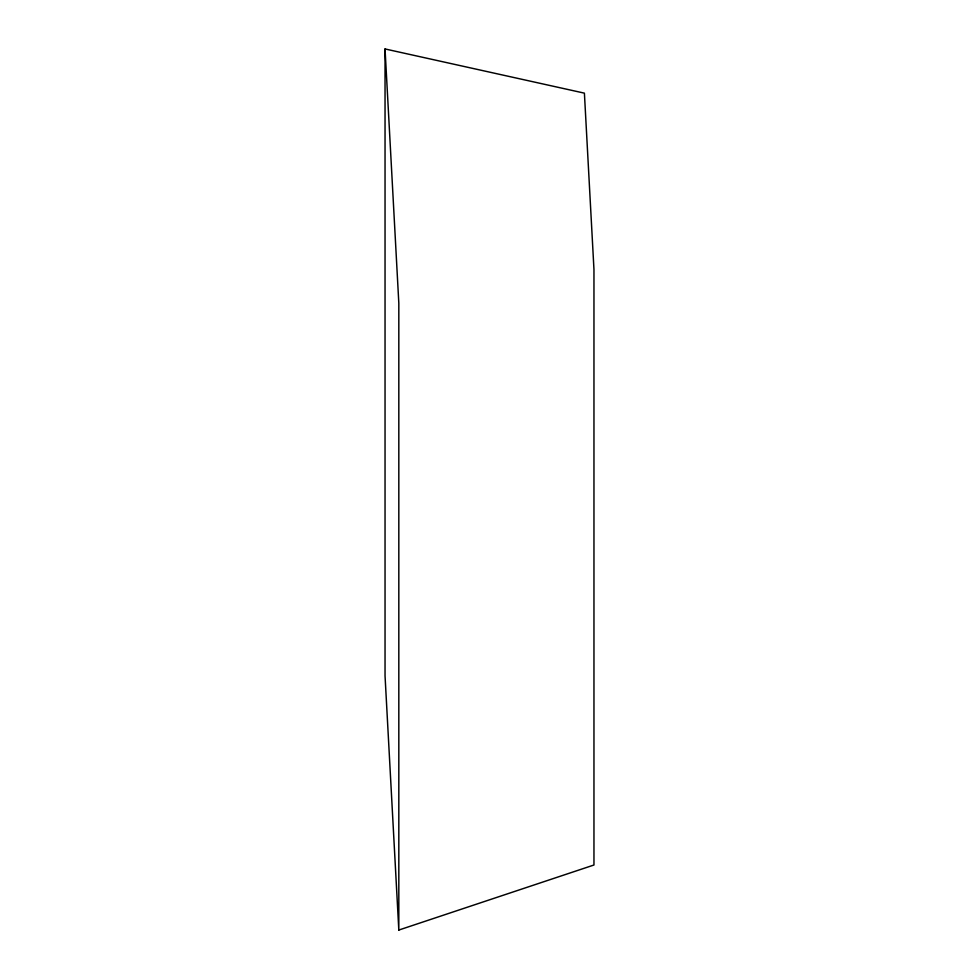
<?xml version="1.0" encoding="UTF-8"?>
<svg xmlns="http://www.w3.org/2000/svg" width="979" height="979" viewBox="0 0 979 979"><rect width="100%" height="100%" fill="white"/><g stroke="black" fill="none" stroke-linecap="round" stroke-linejoin="round"><path stroke-width="1.47" d="M398.82 930.05L593.959 865.008L593.959 269.458L584.402 93.152L385.041 48.95L385.041 675.84L398.82 930.05L398.82 303.16L385.041 48.95"/></g></svg>
